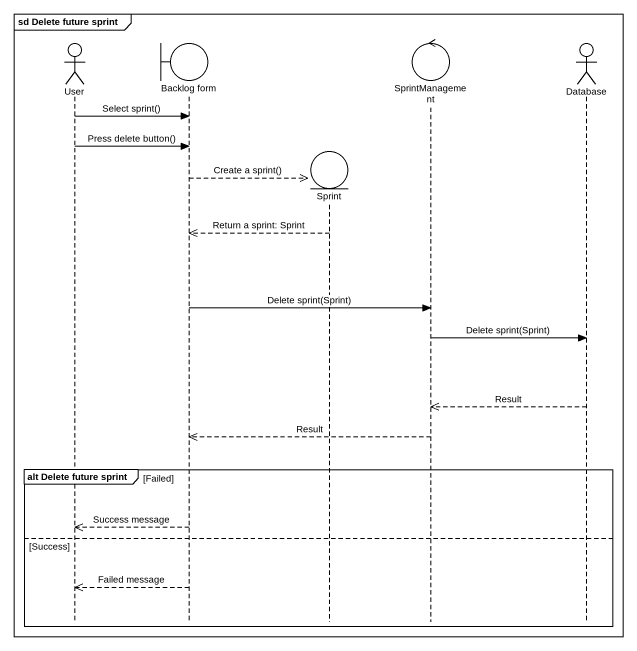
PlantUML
@startuml
mainframe sd Delete future sprint
hide footbox
actor User
boundary "Backlog form" as Backlog_form
entity Sprint
control SprintManagement
actor "Database" as Database_

User -> Backlog_form : Select sprint()
User -> Backlog_form : Press delete button()
Backlog_form -->> Sprint ** : Create a sprint()
Sprint -->> Backlog_form : Return a sprint: Sprint
Backlog_form -> SprintManagement : Delete sprint(Sprint)
SprintManagement -> Database_ : Delete sprint(Sprint)
Database_ -->> SprintManagement : Result
SprintManagement -->> Backlog_form : Result
group alt Delete future sprint [Failed]
  Backlog_form -->> User : Success message
else Success
  Backlog_form -->> User : Failed message
end
@enduml
